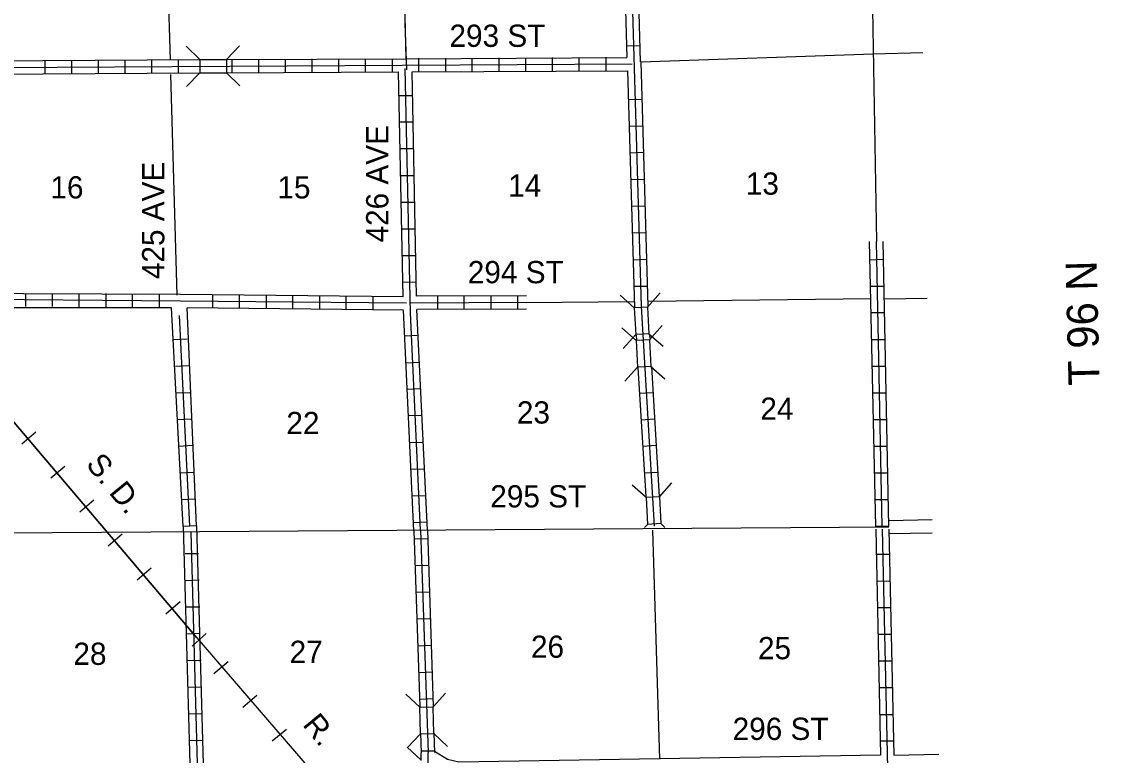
# Model space of a CAD drawing. Extents: x 1640390 to 2179601, y 15437295 to 15889889.
# Drawn here: x 1984877 to 2009092, y 15657804 to 15674296 of the extents above; entities that cross this region are included whole.
import ezdxf

# ---------------------------------------------------------------- set-up
doc = ezdxf.new("R2010")
doc.units = 0
for name, color, linetype in [('L13', 7, 'Continuous'), ('L14', 7, 'Continuous'), ('L15', 7, 'Continuous'), ('L18', 7, 'Continuous'), ('L2', 7, 'Continuous'), ('L30', 7, 'Continuous'), ('L4', 7, 'Continuous'), ('L52', 7, 'Continuous'), ('L8', 7, 'Continuous'), ('L9', 7, 'Continuous')]:
    doc.layers.add(name, color=color, linetype=linetype)

msp = doc.modelspace()

# ---------------------------------------------------------------- linework, layer by layer
at = {"layer": 'L13'}
for points in [[(1993515, 15673462), (1993274, 15683679)], [(1988222, 15673430), (1988179, 15674914)], [(1998786, 15673391), (2004008, 15673573)], [(1988375, 15668145), (1988232, 15673108)], [(1996221, 15667981), (1998634, 15668008)], [(1998956, 15668013), (2003966, 15668071)], [(1999214, 15657722), (1999056, 15662870)]]:
    msp.add_lwpolyline(points, dxfattribs=at)
at = {"layer": 'L15'}
for p, q in [((1985196, 15665067), (1984880, 15664797)), ((1985851, 15664296), (1985534, 15664032)), ((1986500, 15663541), (1986184, 15663271)), ((1987139, 15662780), (1986823, 15662506)), ((1987789, 15662015), (1987472, 15661745)), ((1988438, 15661254), (1988121, 15660980)), ((1989024, 15660542), (1988707, 15660262)), ((1989198, 15659649), (1989515, 15659913)), ((1989848, 15658889), (1990165, 15659158)), ((1990508, 15658129), (1990825, 15658398))]:
    msp.add_line(p, q, dxfattribs=at)
for points in [[(1979029, 15673224), (1978259, 15671983), (1978142, 15671704), (1978216, 15671091), (1978475, 15670616), (1981543, 15668757), (1982150, 15668298), (1988813, 15660446)], [(1988813, 15660446), (1982150, 15668298), (1981543, 15668757), (1978475, 15670616), (1978216, 15671091), (1978142, 15671704), (1978259, 15671983), (1979029, 15673224)], [(1988813, 15660446), (1998338, 15649390), (2006633, 15639828)], [(1988813, 15660446), (1998338, 15649390), (2005899, 15640678)]]:
    msp.add_lwpolyline(points, dxfattribs=at)
at = {"layer": 'L18'}
for p, q in [((1988882, 15673441), (1988575, 15673742)), ((1989484, 15673446), (1989774, 15673747)), ((1988882, 15673441), (1989484, 15673446)), ((1988882, 15673441), (1988882, 15673140)), ((1989484, 15673446), (1989484, 15673145)), ((1988882, 15673140), (1988581, 15672839)), ((1988882, 15673140), (1989484, 15673145)), ((1989484, 15673145), (1989779, 15672849)), ((1998639, 15667865), (1998322, 15668145)), ((1998940, 15667881), (1999225, 15668198)), ((1998940, 15667881), (1998639, 15667865)), ((1998639, 15667865), (1998676, 15667263)), ((1998940, 15667881), (1998971, 15667279)), ((1998681, 15667131), (1998364, 15667416)), ((1998971, 15667279), (1998676, 15667263)), ((1998971, 15667279), (1999288, 15666999)), ((1998982, 15667147), (1999267, 15667464)), ((1998676, 15667263), (1998391, 15666946)), ((1998982, 15667147), (1998681, 15667131)), ((1998681, 15667131), (1998713, 15666529)), ((1998982, 15667147), (1999014, 15666545)), ((1999014, 15666545), (1998713, 15666529)), ((1999014, 15666545), (1999331, 15666265)), ((1998713, 15666529), (1998433, 15666212)), ((1999209, 15663615), (1999489, 15663931)), ((1998908, 15663599), (1998591, 15663879)), ((1999209, 15663615), (1998908, 15663599)), ((1998908, 15663599), (1998940, 15662997)), ((1999209, 15663615), (1999241, 15663013)), ((1998940, 15662997), (1998871, 15662923)), ((1999241, 15663013), (1998940, 15662997)), ((1999241, 15663013), (1999330, 15662928)), ((1993824, 15658889), (1993507, 15659179)), ((1994125, 15658899), (1994404, 15659206)), ((1993824, 15658889), (1994125, 15658899)), ((1993839, 15658287), (1993824, 15658889)), ((1994140, 15658298), (1994125, 15658899)), ((1993839, 15658287), (1993549, 15657981)), ((1993839, 15658287), (1994140, 15658298)), ((1994140, 15658298), (1994447, 15658007)), ((1993855, 15657696), (1993538, 15657991))]:
    msp.add_line(p, q, dxfattribs=at)
at = {"layer": 'L2'}
msp.add_lwpolyline([(2003929, 15678488), (2004082, 15669354)], dxfattribs=at)
at = {"layer": 'L4'}
msp.add_lwpolyline([(1983348, 15662796), (2004357, 15662939)], dxfattribs=at)
at = {"layer": 'L52'}
for points in [[(2004008, 15673573), (2005122, 15673604)], [(2004267, 15668066), (2005223, 15668081)], [(2004357, 15663087), (2005334, 15663108)], [(2004357, 15662791), (2005334, 15662807)], [(2004473, 15657812), (2005482, 15657833)]]:
    msp.add_lwpolyline(points, dxfattribs=at)
at = {"layer": 'L8'}
for p, q in [((1998771, 15673747), (1998475, 15673742)), ((1985397, 15673425), (1985397, 15673124)), ((1985999, 15673425), (1985999, 15673124)), ((1986601, 15673425), (1986601, 15673124)), ((1987197, 15673430), (1987197, 15673129)), ((1987799, 15673430), (1987799, 15673129)), ((1988396, 15673441), (1988396, 15673140)), ((1989600, 15673446), (1989600, 15673145)), ((1990196, 15673446), (1990196, 15673145)), ((1990798, 15673446), (1990798, 15673145)), ((1991400, 15673457), (1991400, 15673156)), ((1991997, 15673457), (1991997, 15673156)), ((1992599, 15673462), (1992599, 15673166)), ((1993201, 15673462), (1993201, 15673166)), ((1993797, 15673472), (1993797, 15673171)), ((1994399, 15673472), (1994399, 15673171)), ((1994996, 15673472), (1994996, 15673171)), ((1995598, 15673483), (1995598, 15673182)), ((1996200, 15673483), (1996200, 15673182)), ((1996796, 15673488), (1996796, 15673187)), ((1997398, 15673488), (1997398, 15673187)), ((1998000, 15673499), (1998000, 15673198)), ((1993364, 15672638), (1993665, 15672638)), ((1998813, 15672548), (1998517, 15672538)), ((1993375, 15672042), (1993676, 15672042)), ((1998829, 15671946), (1998533, 15671941)), ((1993391, 15671440), (1993692, 15671440)), ((1998850, 15671350), (1998549, 15671339)), ((1993396, 15670838), (1993697, 15670838)), ((1998866, 15670748), (1998565, 15670737)), ((1993417, 15670241), (1993713, 15670241)), ((1998882, 15670146), (1998581, 15670141)), ((1993422, 15669639), (1993723, 15669639)), ((1998898, 15669549), (1998597, 15669539)), ((1993438, 15669037), (1993739, 15669037)), ((1998913, 15668947), (1998612, 15668937)), ((2004241, 15668947), (2003940, 15668937)), ((1993449, 15668440), (1993750, 15668446)), ((1998929, 15668345), (1998634, 15668340)), ((2004257, 15668345), (2003956, 15668340)), ((1984975, 15667891), (1984975, 15668187)), ((1985571, 15667891), (1985571, 15668187)), ((1986173, 15667881), (1986173, 15668182)), ((1986775, 15667881), (1986775, 15668182)), ((1987372, 15667870), (1987372, 15668171)), ((1987974, 15667865), (1987974, 15668166)), ((1989172, 15667854), (1989172, 15668155)), ((1989774, 15667849), (1989774, 15668145)), ((1990376, 15667849), (1990376, 15668145)), ((1990972, 15667839), (1990972, 15668140)), ((1991574, 15667833), (1991574, 15668129)), ((1992171, 15667833), (1992171, 15668129)), ((1992773, 15667823), (1992773, 15668124)), ((1994225, 15667823), (1994225, 15668124)), ((1994821, 15667823), (1994821, 15668124)), ((1995423, 15667833), (1995423, 15668129)), ((1996025, 15667833), (1996025, 15668129)), ((2004267, 15667749), (2003966, 15667749)), ((1988597, 15667157), (1988301, 15667147)), ((1993491, 15667231), (1993792, 15667247)), ((2004283, 15667147), (2003982, 15667147)), ((1988634, 15666556), (1988333, 15666545)), ((1993517, 15666629), (1993813, 15666645)), ((2004288, 15666545), (2003987, 15666545)), ((1988655, 15665954), (1988359, 15665948)), ((1993538, 15666038), (1993839, 15666049)), ((1999066, 15665954), (1998766, 15665938)), ((2004304, 15665948), (2004008, 15665948)), ((1988692, 15665362), (1988391, 15665346)), ((1993575, 15665441), (1993871, 15665447)), ((1999098, 15665362), (1998797, 15665341)), ((2004315, 15665346), (2004014, 15665346)), ((1988713, 15664766), (1988417, 15664750)), ((1993597, 15664839), (1993898, 15664845)), ((1999130, 15664766), (1998829, 15664750)), ((2004331, 15664750), (2004030, 15664750)), ((1988750, 15664164), (1988449, 15664148)), ((1993623, 15664238), (1993924, 15664248)), ((1999167, 15664164), (1998871, 15664148)), ((2004341, 15664148), (2004040, 15664148)), ((1993655, 15663641), (1993956, 15663646)), ((1988776, 15663562), (1988475, 15663546)), ((2004346, 15663546), (2004056, 15663546)), ((1988808, 15662965), (1988507, 15662949)), ((1993681, 15663039), (1993982, 15663055)), ((2004362, 15662949), (2004067, 15662949)), ((1993998, 15662675), (1993697, 15662664)), ((1988850, 15662337), (1988549, 15662331)), ((2004373, 15662321), (2004072, 15662316)), ((1994030, 15662071), (1993729, 15662065)), ((1988866, 15661740), (1988565, 15661730)), ((2004389, 15661724), (2004088, 15661714)), ((1994040, 15661471), (1993739, 15661466)), ((1988882, 15661138), (1988581, 15661133)), ((2004404, 15661122), (2004109, 15661122)), ((1994051, 15660871), (1993750, 15660866)), ((1988892, 15660542), (1988591, 15660531)), ((2004415, 15660520), (2004114, 15660520)), ((1994072, 15660272), (1993771, 15660262)), ((1988908, 15659940), (1988607, 15659929)), ((2004431, 15659924), (2004130, 15659924)), ((1994093, 15659673), (1993792, 15659662)), ((1988924, 15659338), (1988623, 15659332)), ((2004441, 15659322), (2004140, 15659322)), ((1994114, 15659079), (1993813, 15659063)), ((1988940, 15658741), (1988639, 15658730)), ((2004457, 15658720), (2004156, 15658720)), ((1988956, 15658139), (1988655, 15658129)), ((2004463, 15658123), (2004167, 15658123)), ((1993854, 15657908), (1994155, 15657908))]:
    msp.add_line(p, q, dxfattribs=at)
for points in [[(1998333, 15678615), (1998475, 15673488)], [(1998480, 15678620), (1998797, 15667891), (1999088, 15662955)], [(1998634, 15678631), (1998774, 15673390)], [(1983000, 15673404), (1988871, 15673441)], [(1983084, 15673256), (1998597, 15673346)], [(1989484, 15673446), (1993515, 15673462)], [(1993515, 15673462), (1998475, 15673488)], [(1998786, 15673391), (1998950, 15667897), (1998950, 15667891)], [(1983000, 15673108), (1988871, 15673140)], [(1989473, 15673145), (1993348, 15673166)], [(1993449, 15668113), (1993348, 15673166)], [(1993839, 15662865), (1993612, 15667754), (1993496, 15673240)], [(1993649, 15673166), (1998491, 15673187)], [(1993750, 15668124), (1993649, 15673166)], [(1998491, 15673187), (1998649, 15667881), (1998649, 15667865)], [(2004067, 15662949), (2003929, 15669354)], [(2004214, 15662949), (2004082, 15669354)], [(2004362, 15662949), (2004230, 15669354)], [(1993449, 15668113), (1988449, 15668166), (1983148, 15668187)], [(1993523, 15667965), (1988449, 15668013), (1983174, 15668055)], [(1996221, 15668129), (1993750, 15668124)], [(1988243, 15667865), (1983148, 15667865)], [(1988507, 15662949), (1988243, 15667865)], [(1988808, 15662965), (1988597, 15667865)], [(1993459, 15667812), (1988597, 15667865)], [(1993692, 15662854), (1993459, 15667812)], [(1996221, 15667981), (1993623, 15667971)], [(1996221, 15667833), (1993755, 15667823)], [(1993993, 15662870), (1993755, 15667823)], [(1988655, 15662955), (1988422, 15667691)], [(1998681, 15667247), (1998692, 15667142)], [(1998987, 15667237), (1998998, 15667157)], [(1999030, 15666545), (1999198, 15663615)], [(1998723, 15666524), (1998898, 15663620)], [(1988507, 15662949), (1988655, 15657616)], [(1988808, 15662965), (1988956, 15657616)], [(1988681, 15662823), (1988971, 15652141)], [(1993692, 15662854), (1993824, 15658905)], [(1993993, 15662865), (1994125, 15658905)], [(2004067, 15662891), (2004172, 15657812)], [(2004214, 15662891), (2004331, 15657521)], [(2004362, 15662891), (2004473, 15657812)], [(1994140, 15658313), (1994156, 15657870)], [(1993839, 15658298), (1993855, 15657865)], [(1993855, 15657690), (1993855, 15657865)], [(1994098, 15652204), (1994008, 15657865)], [(2004172, 15657812), (1994700, 15657653), (1994447, 15657711), (1994151, 15657891)]]:
    msp.add_lwpolyline(points, dxfattribs=at)
at = {"layer": 'L9'}
for points in [[(1993533, 15673208), (1993496, 15674254)], [(1993839, 15662865), (1994008, 15657870)]]:
    msp.add_lwpolyline(points, dxfattribs=at)

# ---------------------------------------------------------------- texts
at = {"layer": 'L14'}
for s, p in [('13', (2001147, 15670405)), ('16', (1985524, 15670320)), ('15', (1990624, 15670320)), ('14', (1995809, 15670362)), ('24', (2001474, 15665346)), ('23', (1996004, 15665262)), ('22', (1990825, 15665024)), ('26', (1996321, 15659998)), ('28', (1986041, 15659839)), ('27', (1990899, 15659882)), ('25', (2001421, 15659966))]:
    msp.add_text(s, height=500, rotation=360, dxfattribs=at).set_placement(p)
at = {"layer": 'L15'}
for s, p in [('S. D.', (1986305, 15664338)), ('R.', (1991173, 15658488))]:
    msp.add_text(s, height=500, rotation=309.3506, dxfattribs=at).set_placement(p)
at = {"layer": 'L30'}
for s, rotation, p in [('293 ST', 360, (1994490, 15673727)), ('426 AVE', 90, (1993117, 15669331)), ('425 AVE', 90, (1988084, 15668507)), ('294 ST', 360, (1994902, 15668415)), ('295 ST', 360, (1995406, 15663377)), ('296 ST', 360, (2000851, 15658152))]:
    msp.add_text(s, height=500, rotation=rotation, dxfattribs=at).set_placement(p)
at = {"layer": 'L52'}
msp.add_text('T 96 N', height=700, rotation=91.4321, dxfattribs=at).set_placement((2009098, 15666123))

doc.saveas('drawing.dxf')
